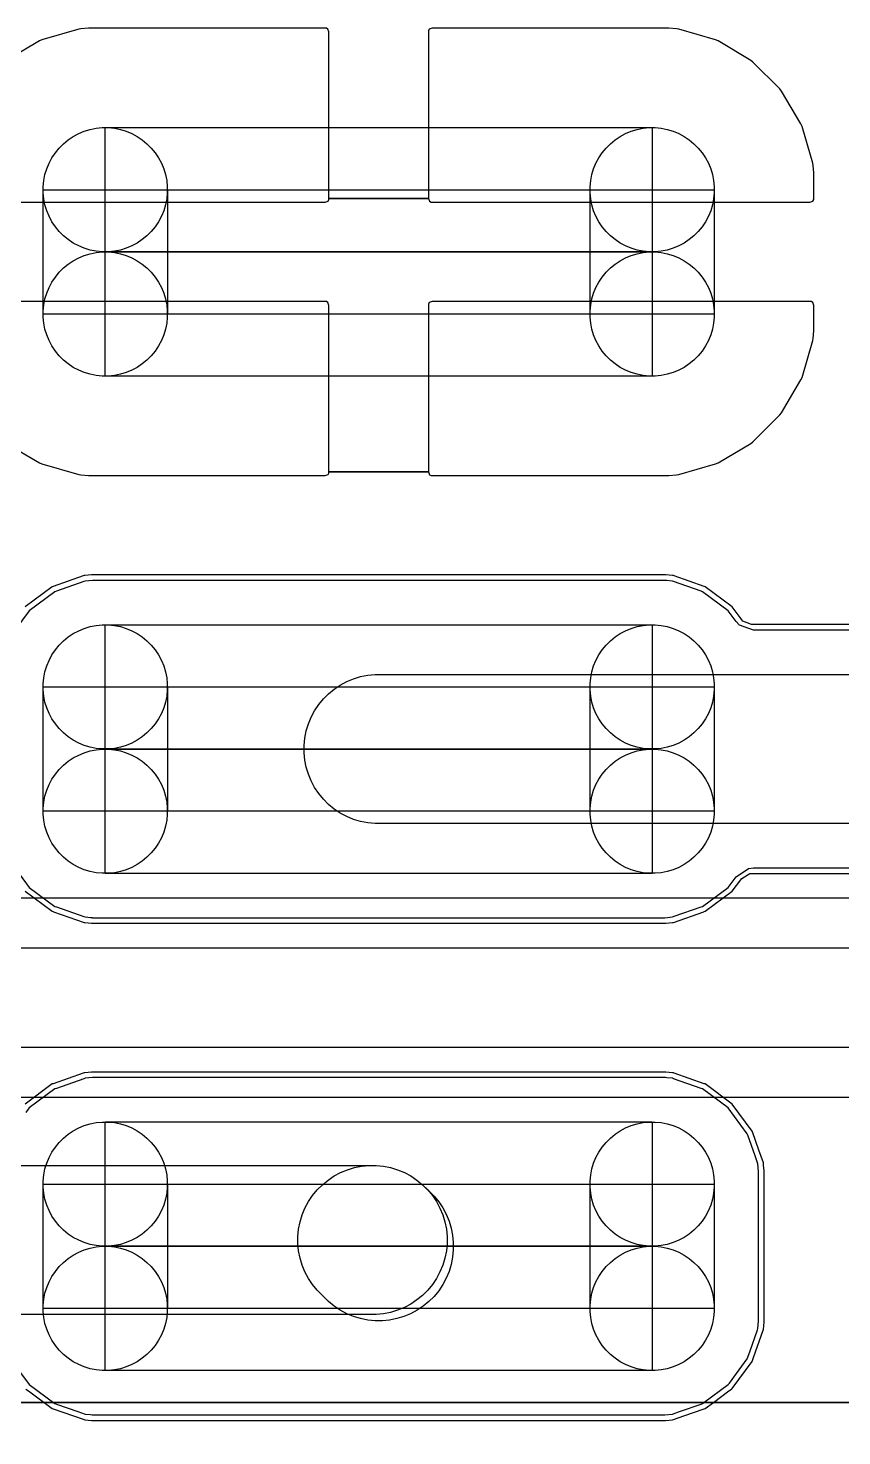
# Model space of a CAD drawing. Extents: x 124579 to 173950, y -108350 to -87650.
# Drawn here: x 156740 to 160013, y -101763 to -96100 of the extents above; entities that cross this region are included whole.
import ezdxf

# ---------------------------------------------------------------- set-up
doc = ezdxf.new("R2010")
doc.units = 0
doc.layers.add('L2D0_Cu1', color=1, linetype='CONTINUOUS')
doc.layers.add('L4D0_Cu2', color=2, linetype='CONTINUOUS')

msp = doc.modelspace()

# ---------------------------------------------------------------- linework, layer by layer
at = {"layer": 'L2D0_Cu1'}
for points in [[(163313.811, -99599.5), (156486.189, -99599.5)], [(156290.175, -99800), (163509.825, -99800)], [(163509.825, -100200), (156290.175, -100200)], [(156236.567, -100400.5), (163563.433, -100400.5)], [(150925.5, -101628.019), (166624.219, -101628.019), (166625.279, -101632.436), (167083.107, -102090.264), (167090, -102093.119), (167096.893, -102090.264), (167552.877, -101634.28), (167555.732, -101627.387), (167553.994, -101623.191), (167537.018, -101610.857), (167532.591, -101608.301), (167367.328, -101534.722), (167362.477, -101533.146), (167185.526, -101495.533), (167180.453, -101495), (166999.547, -101495), (166994.474, -101495.533), (166817.523, -101533.146), (166812.672, -101534.722), (166647.412, -101608.3), (166642.98, -101610.859), (166628.116, -101621.659), (166624.219, -101628.019), (150925.5, -101628.019)]]:
    msp.add_lwpolyline(points, dxfattribs=at)
at = {"layer": 'L4D0_Cu2'}
for points in [[(156410.432, -96800), (157934.749, -96800), (157946.432, -96795.748), (157950, -96789.568), (157950, -96784.749), (158350, -96784.749), (158354.252, -96796.432), (158360.432, -96800), (159884.749, -96800), (159896.432, -96795.748), (159900, -96789.568), (159900, -96686.055), (159899.867, -96682.662), (159897.447, -96651.914), (159895.867, -96643.266), (159852.801, -96495.031), (159848.51, -96485.116), (159770.455, -96353.131), (159763.834, -96344.595), (159655.405, -96236.166), (159646.869, -96229.545), (159514.884, -96151.49), (159504.969, -96147.199), (159356.734, -96104.133), (159348.086, -96102.553), (159317.338, -96100.133), (159313.945, -96100), (158365.251, -96100), (158353.568, -96104.252), (158350, -96110.432), (158350, -96784.749), (157950, -96784.749), (157950, -96115.251), (157945.748, -96103.568), (157939.568, -96100), (156986.055, -96100), (156982.662, -96100.133), (156951.914, -96102.553), (156943.266, -96104.133), (156795.031, -96147.199), (156785.116, -96151.49), (156653.131, -96229.545)], [(156653.131, -97770.455), (156785.116, -97848.51), (156795.031, -97852.801), (156943.266, -97895.867), (156951.914, -97897.447), (156982.662, -97899.867), (156986.055, -97900), (157934.749, -97900), (157946.432, -97895.748), (157950, -97889.568), (157950, -97884.749), (158350, -97884.749), (158354.252, -97896.432), (158360.432, -97900), (159313.945, -97900), (159317.338, -97899.867), (159348.086, -97897.447), (159356.734, -97895.867), (159504.969, -97852.801), (159514.884, -97848.51), (159646.869, -97770.455), (159655.405, -97763.834), (159763.834, -97655.405), (159770.455, -97646.869), (159848.51, -97514.884), (159852.801, -97504.969), (159895.867, -97356.734), (159897.447, -97348.086), (159899.867, -97317.338), (159900, -97313.945), (159900, -97215.251), (159895.748, -97203.568), (159889.568, -97200), (158365.251, -97200), (158353.568, -97204.252), (158350, -97210.432), (158350, -97884.749), (157950, -97884.749), (157950, -97215.251), (157945.748, -97203.568), (157939.568, -97200), (156415.251, -97200)], [(160472.39, -98499.5), (159649.796, -98499.5), (159615.148, -98485.148), (159610.382, -98479.612), (159608.257, -98476.734), (159572.15, -98427.85), (159463.184, -98347.366), (159459.723, -98346.151), (159459.722, -98346.15), (159338.188, -98303.471), (159335.369, -98302.481), (159332.397, -98302.2), (159304.98, -98299.608), (159304.973, -98299.608), (159303.834, -98299.5), (156996.166, -98299.5), (156995.027, -98299.608), (156995.02, -98299.608), (156967.603, -98302.2), (156964.631, -98302.481), (156961.812, -98303.471), (156840.278, -98346.15), (156840.277, -98346.151), (156836.816, -98347.366), (156727.85, -98427.85)], [(160466.052, -98521.7), (159657.515, -98521.7), (159601.914, -98501.463), (159587.936, -98486.591), (159560.118, -98448.928), (159556.275, -98443.725), (159452.678, -98367.208), (159446.58, -98365.066), (159446.577, -98365.065), (159336.137, -98326.281), (159336.136, -98326.281), (159331.162, -98324.534), (159309.468, -98322.483), (159303.214, -98321.892), (159303.21, -98321.892), (159301.181, -98321.7), (158150.846, -98321.7), (156998.82, -98321.701), (156968.838, -98324.534), (156963.867, -98326.28), (156963.866, -98326.28), (156853.423, -98365.065), (156853.42, -98365.066), (156847.322, -98367.208), (156743.725, -98443.725), (156667.208, -98547.322)], [(160714.738, -99300), (158135.262, -99300), (158105.928, -99297.111), (158077.018, -99291.36), (158048.811, -99282.804), (158021.579, -99271.524), (157995.583, -99257.629), (157971.075, -99241.253), (157948.289, -99222.553), (157927.447, -99201.711), (157908.747, -99178.925), (157892.371, -99154.417), (157878.476, -99128.421), (157867.196, -99101.189), (157858.64, -99072.982), (157852.889, -99044.072), (157850, -99014.738), (157850, -98985.262), (157852.889, -98955.928), (157858.64, -98927.018), (157867.196, -98898.811), (157878.476, -98871.579), (157892.371, -98845.583), (157908.747, -98821.075), (157927.447, -98798.289), (157948.289, -98777.447), (157971.075, -98758.747), (157995.583, -98742.371), (158021.579, -98728.476), (158048.811, -98717.196), (158077.018, -98708.64), (158105.928, -98702.889), (158135.262, -98700), (160714.738, -98700)], [(156667.208, -99452.678), (156743.725, -99556.275), (156847.322, -99632.792), (156853.42, -99634.934), (156853.423, -99634.935), (156963.863, -99673.719), (156968.838, -99675.466), (156990.532, -99677.517), (156996.786, -99678.108), (156996.79, -99678.108), (156998.819, -99678.3), (158149.154, -99678.3), (159301.18, -99678.299), (159331.162, -99675.466), (159338.816, -99672.778), (159446.577, -99634.935), (159446.58, -99634.934), (159452.678, -99632.792), (159556.275, -99556.275), (159587.936, -99513.409), (159637.248, -99480.708), (159657.515, -99478.3), (160636.729, -99478.3)], [(156727.85, -99572.15), (156836.816, -99652.634), (156840.277, -99653.849), (156840.278, -99653.85), (156841.745, -99654.365), (156964.631, -99697.519), (156967.603, -99697.8), (156995.02, -99700.392), (156995.027, -99700.392), (156996.166, -99700.5), (159303.834, -99700.5), (159304.973, -99700.392), (159304.98, -99700.392), (159332.397, -99697.8), (159335.369, -99697.519), (159458.255, -99654.365), (159459.722, -99653.85), (159459.723, -99653.849), (159463.184, -99652.634), (159572.15, -99572.15), (159610.383, -99520.388), (159642.511, -99501.045), (159649.796, -99500.5), (160638.42, -99500.5)], [(166624.219, -101628.019), (159496.51, -101628.019), (159558.953, -101581.897), (159569.204, -101574.326), (159572.15, -101572.15), (159652.634, -101463.184), (159657.913, -101448.153), (159696.529, -101338.188), (159697.519, -101335.369), (159699.142, -101318.201), (159700.392, -101304.98), (159700.392, -101304.973), (159700.5, -101303.834), (159700.5, -100696.166), (159698.361, -100673.532), (159697.8, -100667.603), (159697.519, -100664.631), (159679.726, -100613.963), (159653.85, -100540.278), (159653.849, -100540.277), (159652.634, -100536.816), (159572.15, -100427.85), (159463.184, -100347.366), (159459.723, -100346.151), (159459.722, -100346.15), (159338.188, -100303.471), (159335.369, -100302.481), (159332.397, -100302.2), (159304.98, -100299.608), (159304.973, -100299.608), (159303.834, -100299.5), (156996.166, -100299.5), (156995.027, -100299.608), (156995.02, -100299.608), (156967.603, -100302.2), (156964.631, -100302.481), (156961.812, -100303.471), (156840.278, -100346.15), (156840.277, -100346.151), (156836.816, -100347.366), (156727.85, -100427.85)], [(166625.618, -101628.731), (159458.176, -101628.731), (159556.275, -101556.275), (159560.521, -101550.527), (159589.181, -101511.723), (159632.792, -101452.678), (159642.462, -101425.144), (159673.719, -101336.137), (159673.719, -101336.136), (159675.466, -101331.162), (159678.3, -101301.181), (159678.299, -100698.82), (159675.466, -100668.838), (159663.885, -100635.861), (159634.935, -100553.423), (159634.934, -100553.42), (159632.792, -100547.322), (159556.275, -100443.725), (159452.678, -100367.208), (159446.58, -100365.066), (159446.577, -100365.065), (159336.137, -100326.281), (159336.136, -100326.281), (159331.162, -100324.534), (159309.468, -100322.483), (159303.214, -100321.892), (159303.21, -100321.892), (159301.181, -100321.7), (158150.846, -100321.7), (156998.82, -100321.701), (156968.838, -100324.534), (156963.867, -100326.28), (156963.866, -100326.28), (156853.423, -100365.065), (156853.42, -100365.066), (156847.322, -100367.208), (156743.725, -100443.725), (156739.882, -100448.928), (156730.529, -100461.591)], [(154510.262, -100675), (158139.738, -100675), (158169.072, -100677.889), (158197.982, -100683.64), (158226.189, -100692.196), (158253.421, -100703.476), (158279.417, -100717.371), (158303.925, -100733.747), (158326.711, -100752.447), (158347.553, -100773.289), (158366.253, -100796.075), (158382.629, -100820.583), (158396.524, -100846.579), (158407.804, -100873.811), (158416.36, -100902.018), (158422.111, -100930.928), (158425, -100960.262), (158425, -100989.738), (158422.111, -101019.072), (158416.36, -101047.982), (158407.804, -101076.189), (158396.524, -101103.421), (158382.629, -101129.417), (158366.253, -101153.925), (158347.553, -101176.711), (158326.711, -101197.553), (158303.925, -101216.253), (158279.417, -101232.629), (158253.421, -101246.524), (158226.189, -101257.804), (158197.982, -101266.36), (158169.072, -101272.111), (158139.738, -101275), (154510.262, -101275)], [(156693.598, -101488.408), (156743.725, -101556.275), (156847.322, -101632.792), (156853.42, -101634.934), (156853.423, -101634.935), (156940.277, -101665.436), (156968.838, -101675.466), (156990.25, -101677.49), (156996.786, -101678.108), (156996.79, -101678.108), (156998.819, -101678.3), (158149.154, -101678.3), (159301.18, -101678.299), (159331.162, -101675.466), (159359.723, -101665.436), (159446.577, -101634.935), (159446.58, -101634.934), (159452.678, -101632.792), (159458.176, -101628.731), (166625.618, -101628.731)], [(156730.796, -101574.326), (156741.047, -101581.897), (156836.816, -101652.634), (156840.277, -101653.849), (156840.278, -101653.85), (156922.35, -101682.671), (156964.631, -101697.519), (156967.603, -101697.8), (156995.02, -101700.392), (156995.027, -101700.392), (156996.166, -101700.5), (159303.834, -101700.5), (159304.973, -101700.392), (159304.98, -101700.392), (159332.397, -101697.8), (159335.369, -101697.519), (159377.65, -101682.671), (159459.722, -101653.85), (159459.723, -101653.849), (159463.184, -101652.634), (159496.51, -101628.019), (166624.219, -101628.019)]]:
    msp.add_lwpolyline(points, dxfattribs=at)
for points in [[(157037.733, -96999.699), (157013.317, -96997.294), (156989.255, -96992.508), (156965.778, -96985.386), (156943.111, -96975.997), (156921.474, -96964.432), (156901.075, -96950.802), (156882.11, -96935.238), (156864.762, -96917.89), (156849.198, -96898.925), (156835.568, -96878.526), (156824.003, -96856.889), (156814.614, -96834.222), (156807.492, -96810.745), (156802.706, -96786.683), (156800.301, -96762.267), (156800.301, -96737.733), (156802.706, -96713.317), (156807.492, -96689.255), (156814.614, -96665.778), (156824.003, -96643.111), (156835.568, -96621.474), (156849.198, -96601.075), (156864.762, -96582.11), (156882.11, -96564.762), (156901.075, -96549.198), (156921.474, -96535.568), (156943.111, -96524.003), (156965.778, -96514.614), (156989.255, -96507.492), (157013.317, -96502.706), (157037.733, -96500.301), (157062.267, -96500.301), (157086.683, -96502.706), (157110.745, -96507.492), (157134.222, -96514.614), (157156.889, -96524.003), (157178.526, -96535.568), (157198.925, -96549.198), (157217.89, -96564.762), (157235.238, -96582.11), (157250.802, -96601.075), (157264.432, -96621.474), (157275.997, -96643.111), (157285.386, -96665.778), (157292.508, -96689.255), (157297.294, -96713.317), (157299.699, -96737.733), (157299.699, -96762.267), (157297.294, -96786.683), (157292.508, -96810.745), (157285.386, -96834.222), (157275.997, -96856.889), (157264.432, -96878.526), (157250.802, -96898.925), (157235.238, -96917.89), (157217.89, -96935.238), (157198.925, -96950.802), (157178.526, -96964.432), (157156.889, -96975.997), (157134.222, -96985.386), (157110.745, -96992.508), (157086.683, -96997.294), (157062.267, -96999.699)], [(157050, -97000), (157050, -96500), (159250, -96500), (159250, -97000)], [(159237.733, -96999.699), (159213.317, -96997.294), (159189.255, -96992.508), (159165.778, -96985.386), (159143.111, -96975.997), (159121.474, -96964.432), (159101.075, -96950.802), (159082.11, -96935.238), (159064.762, -96917.89), (159049.198, -96898.925), (159035.568, -96878.526), (159024.003, -96856.889), (159014.614, -96834.222), (159007.492, -96810.745), (159002.706, -96786.683), (159000.301, -96762.267), (159000.301, -96737.733), (159002.706, -96713.317), (159007.492, -96689.255), (159014.614, -96665.778), (159024.003, -96643.111), (159035.568, -96621.474), (159049.198, -96601.075), (159064.762, -96582.11), (159082.11, -96564.762), (159101.075, -96549.198), (159121.474, -96535.568), (159143.111, -96524.003), (159165.778, -96514.614), (159189.255, -96507.492), (159213.317, -96502.706), (159237.733, -96500.301), (159262.267, -96500.301), (159286.683, -96502.706), (159310.745, -96507.492), (159334.222, -96514.614), (159356.889, -96524.003), (159378.526, -96535.568), (159398.925, -96549.198), (159417.89, -96564.762), (159435.238, -96582.11), (159450.802, -96601.075), (159464.432, -96621.474), (159475.997, -96643.111), (159485.386, -96665.778), (159492.508, -96689.255), (159497.294, -96713.317), (159499.699, -96737.733), (159499.699, -96762.267), (159497.294, -96786.683), (159492.508, -96810.745), (159485.386, -96834.222), (159475.997, -96856.889), (159464.432, -96878.526), (159450.802, -96898.925), (159435.238, -96917.89), (159417.89, -96935.238), (159398.925, -96950.802), (159378.526, -96964.432), (159356.889, -96975.997), (159334.222, -96985.386), (159310.745, -96992.508), (159286.683, -96997.294), (159262.267, -96999.699)], [(156800, -97250), (156800, -96750), (157300, -96750), (157300, -97250)], [(157050, -97250), (157050, -96750), (159250, -96750), (159250, -97250)], [(159000, -97250), (159000, -96750), (159500, -96750), (159500, -97250)], [(157037.733, -97499.699), (157013.317, -97497.294), (156989.255, -97492.508), (156965.778, -97485.386), (156943.111, -97475.997), (156921.474, -97464.432), (156901.075, -97450.802), (156882.11, -97435.238), (156864.762, -97417.89), (156849.198, -97398.925), (156835.568, -97378.526), (156824.003, -97356.889), (156814.614, -97334.222), (156807.492, -97310.745), (156802.706, -97286.683), (156800.301, -97262.267), (156800.301, -97237.733), (156802.706, -97213.317), (156807.492, -97189.255), (156814.614, -97165.778), (156824.003, -97143.111), (156835.568, -97121.474), (156849.198, -97101.075), (156864.762, -97082.11), (156882.11, -97064.762), (156901.075, -97049.198), (156921.474, -97035.568), (156943.111, -97024.003), (156965.778, -97014.614), (156989.255, -97007.492), (157013.317, -97002.706), (157037.733, -97000.301), (157062.267, -97000.301), (157086.683, -97002.706), (157110.745, -97007.492), (157134.222, -97014.614), (157156.889, -97024.003), (157178.526, -97035.568), (157198.925, -97049.198), (157217.89, -97064.762), (157235.238, -97082.11), (157250.802, -97101.075), (157264.432, -97121.474), (157275.997, -97143.111), (157285.386, -97165.778), (157292.508, -97189.255), (157297.294, -97213.317), (157299.699, -97237.733), (157299.699, -97262.267), (157297.294, -97286.683), (157292.508, -97310.745), (157285.386, -97334.222), (157275.997, -97356.889), (157264.432, -97378.526), (157250.802, -97398.925), (157235.238, -97417.89), (157217.89, -97435.238), (157198.925, -97450.802), (157178.526, -97464.432), (157156.889, -97475.997), (157134.222, -97485.386), (157110.745, -97492.508), (157086.683, -97497.294), (157062.267, -97499.699)], [(157050, -97500), (157050, -97000), (159250, -97000), (159250, -97500)], [(159237.733, -97499.699), (159213.317, -97497.294), (159189.255, -97492.508), (159165.778, -97485.386), (159143.111, -97475.997), (159121.474, -97464.432), (159101.075, -97450.802), (159082.11, -97435.238), (159064.762, -97417.89), (159049.198, -97398.925), (159035.568, -97378.526), (159024.003, -97356.889), (159014.614, -97334.222), (159007.492, -97310.745), (159002.706, -97286.683), (159000.301, -97262.267), (159000.301, -97237.733), (159002.706, -97213.317), (159007.492, -97189.255), (159014.614, -97165.778), (159024.003, -97143.111), (159035.568, -97121.474), (159049.198, -97101.075), (159064.762, -97082.11), (159082.11, -97064.762), (159101.075, -97049.198), (159121.474, -97035.568), (159143.111, -97024.003), (159165.778, -97014.614), (159189.255, -97007.492), (159213.317, -97002.706), (159237.733, -97000.301), (159262.267, -97000.301), (159286.683, -97002.706), (159310.745, -97007.492), (159334.222, -97014.614), (159356.889, -97024.003), (159378.526, -97035.568), (159398.925, -97049.198), (159417.89, -97064.762), (159435.238, -97082.11), (159450.802, -97101.075), (159464.432, -97121.474), (159475.997, -97143.111), (159485.386, -97165.778), (159492.508, -97189.255), (159497.294, -97213.317), (159499.699, -97237.733), (159499.699, -97262.267), (159497.294, -97286.683), (159492.508, -97310.745), (159485.386, -97334.222), (159475.997, -97356.889), (159464.432, -97378.526), (159450.802, -97398.925), (159435.238, -97417.89), (159417.89, -97435.238), (159398.925, -97450.802), (159378.526, -97464.432), (159356.889, -97475.997), (159334.222, -97485.386), (159310.745, -97492.508), (159286.683, -97497.294), (159262.267, -97499.699)], [(157037.733, -98999.699), (157013.317, -98997.294), (156989.255, -98992.508), (156965.778, -98985.386), (156943.111, -98975.997), (156921.474, -98964.432), (156901.075, -98950.802), (156882.11, -98935.238), (156864.762, -98917.89), (156849.198, -98898.925), (156835.568, -98878.526), (156824.003, -98856.889), (156814.614, -98834.222), (156807.492, -98810.745), (156802.706, -98786.683), (156800.301, -98762.267), (156800.301, -98737.733), (156802.706, -98713.317), (156807.492, -98689.255), (156814.614, -98665.778), (156824.003, -98643.111), (156835.568, -98621.474), (156849.198, -98601.075), (156864.762, -98582.11), (156882.11, -98564.762), (156901.075, -98549.198), (156921.474, -98535.568), (156943.111, -98524.003), (156965.778, -98514.614), (156989.255, -98507.492), (157013.317, -98502.706), (157037.733, -98500.301), (157062.267, -98500.301), (157086.683, -98502.706), (157110.745, -98507.492), (157134.222, -98514.614), (157156.889, -98524.003), (157178.526, -98535.568), (157198.925, -98549.198), (157217.89, -98564.762), (157235.238, -98582.11), (157250.802, -98601.075), (157264.432, -98621.474), (157275.997, -98643.111), (157285.386, -98665.778), (157292.508, -98689.255), (157297.294, -98713.317), (157299.699, -98737.733), (157299.699, -98762.267), (157297.294, -98786.683), (157292.508, -98810.745), (157285.386, -98834.222), (157275.997, -98856.889), (157264.432, -98878.526), (157250.802, -98898.925), (157235.238, -98917.89), (157217.89, -98935.238), (157198.925, -98950.802), (157178.526, -98964.432), (157156.889, -98975.997), (157134.222, -98985.386), (157110.745, -98992.508), (157086.683, -98997.294), (157062.267, -98999.699)], [(157050, -99000), (157050, -98500), (159250, -98500), (159250, -99000)], [(159237.733, -98999.699), (159213.317, -98997.294), (159189.255, -98992.508), (159165.778, -98985.386), (159143.111, -98975.997), (159121.474, -98964.432), (159101.075, -98950.802), (159082.11, -98935.238), (159064.762, -98917.89), (159049.198, -98898.925), (159035.568, -98878.526), (159024.003, -98856.889), (159014.614, -98834.222), (159007.492, -98810.745), (159002.706, -98786.683), (159000.301, -98762.267), (159000.301, -98737.733), (159002.706, -98713.317), (159007.492, -98689.255), (159014.614, -98665.778), (159024.003, -98643.111), (159035.568, -98621.474), (159049.198, -98601.075), (159064.762, -98582.11), (159082.11, -98564.762), (159101.075, -98549.198), (159121.474, -98535.568), (159143.111, -98524.003), (159165.778, -98514.614), (159189.255, -98507.492), (159213.317, -98502.706), (159237.733, -98500.301), (159262.267, -98500.301), (159286.683, -98502.706), (159310.745, -98507.492), (159334.222, -98514.614), (159356.889, -98524.003), (159378.526, -98535.568), (159398.925, -98549.198), (159417.89, -98564.762), (159435.238, -98582.11), (159450.802, -98601.075), (159464.432, -98621.474), (159475.997, -98643.111), (159485.386, -98665.778), (159492.508, -98689.255), (159497.294, -98713.317), (159499.699, -98737.733), (159499.699, -98762.267), (159497.294, -98786.683), (159492.508, -98810.745), (159485.386, -98834.222), (159475.997, -98856.889), (159464.432, -98878.526), (159450.802, -98898.925), (159435.238, -98917.89), (159417.89, -98935.238), (159398.925, -98950.802), (159378.526, -98964.432), (159356.889, -98975.997), (159334.222, -98985.386), (159310.745, -98992.508), (159286.683, -98997.294), (159262.267, -98999.699)], [(156800, -99250), (156800, -98750), (157300, -98750), (157300, -99250)], [(157050, -99250), (157050, -98750), (159250, -98750), (159250, -99250)], [(159000, -99250), (159000, -98750), (159500, -98750), (159500, -99250)], [(157037.733, -99499.699), (157013.317, -99497.294), (156989.255, -99492.508), (156965.778, -99485.386), (156943.111, -99475.997), (156921.474, -99464.432), (156901.075, -99450.802), (156882.11, -99435.238), (156864.762, -99417.89), (156849.198, -99398.925), (156835.568, -99378.526), (156824.003, -99356.889), (156814.614, -99334.222), (156807.492, -99310.745), (156802.706, -99286.683), (156800.301, -99262.267), (156800.301, -99237.733), (156802.706, -99213.317), (156807.492, -99189.255), (156814.614, -99165.778), (156824.003, -99143.111), (156835.568, -99121.474), (156849.198, -99101.075), (156864.762, -99082.11), (156882.11, -99064.762), (156901.075, -99049.198), (156921.474, -99035.568), (156943.111, -99024.003), (156965.778, -99014.614), (156989.255, -99007.492), (157013.317, -99002.706), (157037.733, -99000.301), (157062.267, -99000.301), (157086.683, -99002.706), (157110.745, -99007.492), (157134.222, -99014.614), (157156.889, -99024.003), (157178.526, -99035.568), (157198.925, -99049.198), (157217.89, -99064.762), (157235.238, -99082.11), (157250.802, -99101.075), (157264.432, -99121.474), (157275.997, -99143.111), (157285.386, -99165.778), (157292.508, -99189.255), (157297.294, -99213.317), (157299.699, -99237.733), (157299.699, -99262.267), (157297.294, -99286.683), (157292.508, -99310.745), (157285.386, -99334.222), (157275.997, -99356.889), (157264.432, -99378.526), (157250.802, -99398.925), (157235.238, -99417.89), (157217.89, -99435.238), (157198.925, -99450.802), (157178.526, -99464.432), (157156.889, -99475.997), (157134.222, -99485.386), (157110.745, -99492.508), (157086.683, -99497.294), (157062.267, -99499.699)], [(157050, -99500), (157050, -99000), (159250, -99000), (159250, -99500)], [(159237.733, -99499.699), (159213.317, -99497.294), (159189.255, -99492.508), (159165.778, -99485.386), (159143.111, -99475.997), (159121.474, -99464.432), (159101.075, -99450.802), (159082.11, -99435.238), (159064.762, -99417.89), (159049.198, -99398.925), (159035.568, -99378.526), (159024.003, -99356.889), (159014.614, -99334.222), (159007.492, -99310.745), (159002.706, -99286.683), (159000.301, -99262.267), (159000.301, -99237.733), (159002.706, -99213.317), (159007.492, -99189.255), (159014.614, -99165.778), (159024.003, -99143.111), (159035.568, -99121.474), (159049.198, -99101.075), (159064.762, -99082.11), (159082.11, -99064.762), (159101.075, -99049.198), (159121.474, -99035.568), (159143.111, -99024.003), (159165.778, -99014.614), (159189.255, -99007.492), (159213.317, -99002.706), (159237.733, -99000.301), (159262.267, -99000.301), (159286.683, -99002.706), (159310.745, -99007.492), (159334.222, -99014.614), (159356.889, -99024.003), (159378.526, -99035.568), (159398.925, -99049.198), (159417.89, -99064.762), (159435.238, -99082.11), (159450.802, -99101.075), (159464.432, -99121.474), (159475.997, -99143.111), (159485.386, -99165.778), (159492.508, -99189.255), (159497.294, -99213.317), (159499.699, -99237.733), (159499.699, -99262.267), (159497.294, -99286.683), (159492.508, -99310.745), (159485.386, -99334.222), (159475.997, -99356.889), (159464.432, -99378.526), (159450.802, -99398.925), (159435.238, -99417.89), (159417.89, -99435.238), (159398.925, -99450.802), (159378.526, -99464.432), (159356.889, -99475.997), (159334.222, -99485.386), (159310.745, -99492.508), (159286.683, -99497.294), (159262.267, -99499.699)], [(157037.733, -100999.699), (157013.317, -100997.294), (156989.255, -100992.508), (156965.778, -100985.386), (156943.111, -100975.997), (156921.474, -100964.432), (156901.075, -100950.802), (156882.11, -100935.238), (156864.762, -100917.89), (156849.198, -100898.925), (156835.568, -100878.526), (156824.003, -100856.889), (156814.614, -100834.222), (156807.492, -100810.745), (156802.706, -100786.683), (156800.301, -100762.267), (156800.301, -100737.733), (156802.706, -100713.317), (156807.492, -100689.255), (156814.614, -100665.778), (156824.003, -100643.111), (156835.568, -100621.474), (156849.198, -100601.075), (156864.762, -100582.11), (156882.11, -100564.762), (156901.075, -100549.198), (156921.474, -100535.568), (156943.111, -100524.003), (156965.778, -100514.614), (156989.255, -100507.492), (157013.317, -100502.706), (157037.733, -100500.301), (157062.267, -100500.301), (157086.683, -100502.706), (157110.745, -100507.492), (157134.222, -100514.614), (157156.889, -100524.003), (157178.526, -100535.568), (157198.925, -100549.198), (157217.89, -100564.762), (157235.238, -100582.11), (157250.802, -100601.075), (157264.432, -100621.474), (157275.997, -100643.111), (157285.386, -100665.778), (157292.508, -100689.255), (157297.294, -100713.317), (157299.699, -100737.733), (157299.699, -100762.267), (157297.294, -100786.683), (157292.508, -100810.745), (157285.386, -100834.222), (157275.997, -100856.889), (157264.432, -100878.526), (157250.802, -100898.925), (157235.238, -100917.89), (157217.89, -100935.238), (157198.925, -100950.802), (157178.526, -100964.432), (157156.889, -100975.997), (157134.222, -100985.386), (157110.745, -100992.508), (157086.683, -100997.294), (157062.267, -100999.699)], [(157050, -101000), (157050, -100500), (159250, -100500), (159250, -101000)], [(159237.733, -100999.699), (159213.317, -100997.294), (159189.255, -100992.508), (159165.778, -100985.386), (159143.111, -100975.997), (159121.474, -100964.432), (159101.075, -100950.802), (159082.11, -100935.238), (159064.762, -100917.89), (159049.198, -100898.925), (159035.568, -100878.526), (159024.003, -100856.889), (159014.614, -100834.222), (159007.492, -100810.745), (159002.706, -100786.683), (159000.301, -100762.267), (159000.301, -100737.733), (159002.706, -100713.317), (159007.492, -100689.255), (159014.614, -100665.778), (159024.003, -100643.111), (159035.568, -100621.474), (159049.198, -100601.075), (159064.762, -100582.11), (159082.11, -100564.762), (159101.075, -100549.198), (159121.474, -100535.568), (159143.111, -100524.003), (159165.778, -100514.614), (159189.255, -100507.492), (159213.317, -100502.706), (159237.733, -100500.301), (159262.267, -100500.301), (159286.683, -100502.706), (159310.745, -100507.492), (159334.222, -100514.614), (159356.889, -100524.003), (159378.526, -100535.568), (159398.925, -100549.198), (159417.89, -100564.762), (159435.238, -100582.11), (159450.802, -100601.075), (159464.432, -100621.474), (159475.997, -100643.111), (159485.386, -100665.778), (159492.508, -100689.255), (159497.294, -100713.317), (159499.699, -100737.733), (159499.699, -100762.267), (159497.294, -100786.683), (159492.508, -100810.745), (159485.386, -100834.222), (159475.997, -100856.889), (159464.432, -100878.526), (159450.802, -100898.925), (159435.238, -100917.89), (159417.89, -100935.238), (159398.925, -100950.802), (159378.526, -100964.432), (159356.889, -100975.997), (159334.222, -100985.386), (159310.745, -100992.508), (159286.683, -100997.294), (159262.267, -100999.699)], [(158135.262, -101300), (158105.928, -101297.111), (158077.018, -101291.36), (158048.811, -101282.804), (158021.579, -101271.524), (157995.583, -101257.629), (157971.075, -101241.253), (157948.289, -101222.553), (157902.447, -101176.711), (157883.747, -101153.925), (157867.371, -101129.417), (157853.476, -101103.421), (157842.196, -101076.189), (157833.64, -101047.982), (157827.889, -101019.072), (157825, -100989.738), (157825, -100960.262), (157827.889, -100930.928), (157833.64, -100902.018), (157842.196, -100873.811), (157853.476, -100846.579), (157867.371, -100820.583), (157883.747, -100796.075), (157902.447, -100773.289), (157923.289, -100752.447), (157946.075, -100733.747), (157970.583, -100717.371), (157996.579, -100703.476), (158023.811, -100692.196), (158052.018, -100683.64), (158080.928, -100677.889), (158110.262, -100675), (158139.738, -100675), (158169.072, -100677.889), (158197.982, -100683.64), (158226.189, -100692.196), (158253.421, -100703.476), (158279.417, -100717.371), (158303.925, -100733.747), (158326.711, -100752.447), (158372.553, -100798.289), (158391.253, -100821.075), (158407.629, -100845.583), (158421.524, -100871.579), (158432.804, -100898.811), (158441.36, -100927.018), (158447.111, -100955.928), (158450, -100985.262), (158450, -101014.738), (158447.111, -101044.072), (158441.36, -101072.982), (158432.804, -101101.189), (158421.524, -101128.421), (158407.629, -101154.417), (158391.253, -101178.925), (158372.553, -101201.711), (158351.711, -101222.553), (158328.925, -101241.253), (158304.417, -101257.629), (158278.421, -101271.524), (158251.189, -101282.804), (158222.982, -101291.36), (158194.072, -101297.111), (158164.738, -101300)], [(156800, -101250), (156800, -100750), (157300, -100750), (157300, -101250)], [(157050, -101250), (157050, -100750), (159250, -100750), (159250, -101250)], [(159000, -101250), (159000, -100750), (159500, -100750), (159500, -101250)], [(157037.733, -101499.699), (157013.317, -101497.294), (156989.255, -101492.508), (156965.778, -101485.386), (156943.111, -101475.997), (156921.474, -101464.432), (156901.075, -101450.802), (156882.11, -101435.238), (156864.762, -101417.89), (156849.198, -101398.925), (156835.568, -101378.526), (156824.003, -101356.889), (156814.614, -101334.222), (156807.492, -101310.745), (156802.706, -101286.683), (156800.301, -101262.267), (156800.301, -101237.733), (156802.706, -101213.317), (156807.492, -101189.255), (156814.614, -101165.778), (156824.003, -101143.111), (156835.568, -101121.474), (156849.198, -101101.075), (156864.762, -101082.11), (156882.11, -101064.762), (156901.075, -101049.198), (156921.474, -101035.568), (156943.111, -101024.003), (156965.778, -101014.614), (156989.255, -101007.492), (157013.317, -101002.706), (157037.733, -101000.301), (157062.267, -101000.301), (157086.683, -101002.706), (157110.745, -101007.492), (157134.222, -101014.614), (157156.889, -101024.003), (157178.526, -101035.568), (157198.925, -101049.198), (157217.89, -101064.762), (157235.238, -101082.11), (157250.802, -101101.075), (157264.432, -101121.474), (157275.997, -101143.111), (157285.386, -101165.778), (157292.508, -101189.255), (157297.294, -101213.317), (157299.699, -101237.733), (157299.699, -101262.267), (157297.294, -101286.683), (157292.508, -101310.745), (157285.386, -101334.222), (157275.997, -101356.889), (157264.432, -101378.526), (157250.802, -101398.925), (157235.238, -101417.89), (157217.89, -101435.238), (157198.925, -101450.802), (157178.526, -101464.432), (157156.889, -101475.997), (157134.222, -101485.386), (157110.745, -101492.508), (157086.683, -101497.294), (157062.267, -101499.699)], [(157050, -101500), (157050, -101000), (159250, -101000), (159250, -101500)], [(159237.733, -101499.699), (159213.317, -101497.294), (159189.255, -101492.508), (159165.778, -101485.386), (159143.111, -101475.997), (159121.474, -101464.432), (159101.075, -101450.802), (159082.11, -101435.238), (159064.762, -101417.89), (159049.198, -101398.925), (159035.568, -101378.526), (159024.003, -101356.889), (159014.614, -101334.222), (159007.492, -101310.745), (159002.706, -101286.683), (159000.301, -101262.267), (159000.301, -101237.733), (159002.706, -101213.317), (159007.492, -101189.255), (159014.614, -101165.778), (159024.003, -101143.111), (159035.568, -101121.474), (159049.198, -101101.075), (159064.762, -101082.11), (159082.11, -101064.762), (159101.075, -101049.198), (159121.474, -101035.568), (159143.111, -101024.003), (159165.778, -101014.614), (159189.255, -101007.492), (159213.317, -101002.706), (159237.733, -101000.301), (159262.267, -101000.301), (159286.683, -101002.706), (159310.745, -101007.492), (159334.222, -101014.614), (159356.889, -101024.003), (159378.526, -101035.568), (159398.925, -101049.198), (159417.89, -101064.762), (159435.238, -101082.11), (159450.802, -101101.075), (159464.432, -101121.474), (159475.997, -101143.111), (159485.386, -101165.778), (159492.508, -101189.255), (159497.294, -101213.317), (159499.699, -101237.733), (159499.699, -101262.267), (159497.294, -101286.683), (159492.508, -101310.745), (159485.386, -101334.222), (159475.997, -101356.889), (159464.432, -101378.526), (159450.802, -101398.925), (159435.238, -101417.89), (159417.89, -101435.238), (159398.925, -101450.802), (159378.526, -101464.432), (159356.889, -101475.997), (159334.222, -101485.386), (159310.745, -101492.508), (159286.683, -101497.294), (159262.267, -101499.699)]]:
    msp.add_lwpolyline(points, close=True, dxfattribs=at)

doc.saveas('drawing.dxf')
